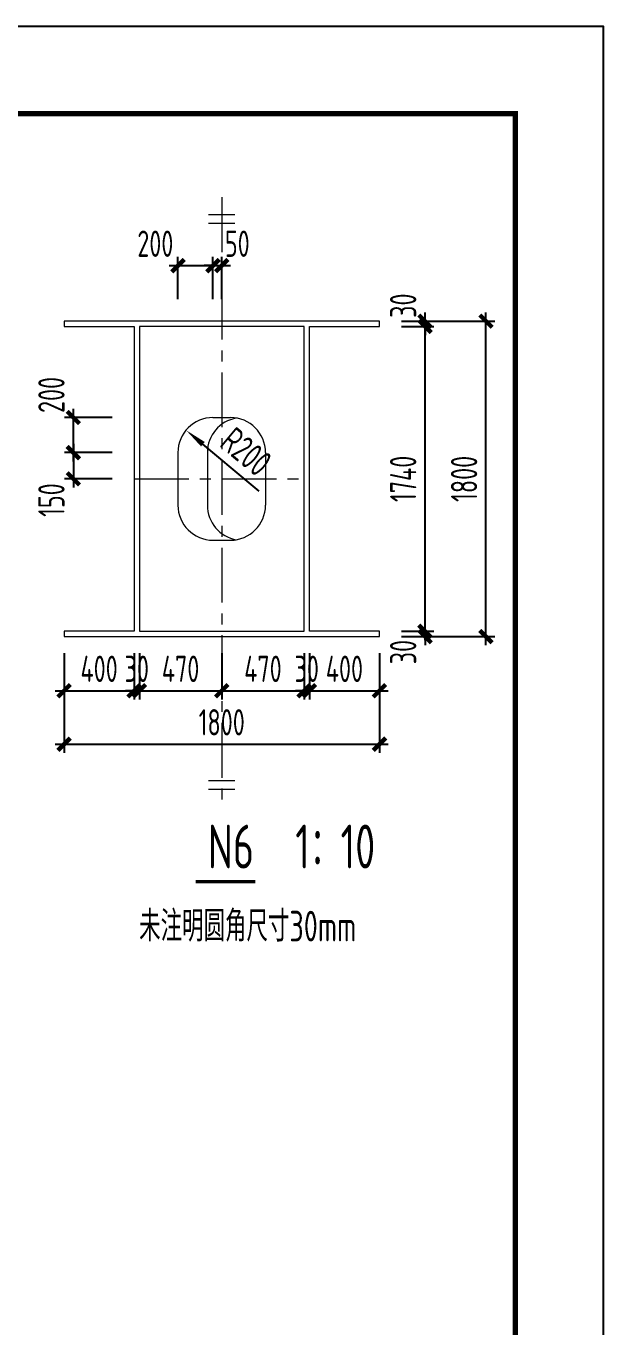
# Model space of a CAD drawing. Extents: x -2876908 to 633791, y -1383861 to 872234.
# Drawn here: x -402532 to -369604, y -358370 to -284120 of the extents above; entities that cross this region are included whole.
import ezdxf
from ezdxf.enums import TextEntityAlignment as Align

# ---------------------------------------------------------------- set-up
doc = ezdxf.new("R2010")
doc.units = 0
doc.header["$LTSCALE"] = 5
doc.header["$MEASUREMENT"] = 0
doc.linetypes.add('CENTER', pattern=[2, 1.25, -0.25, 0.25, -0.25])
doc.layers.get('0').update_dxf_attribs({"linetype": 'CONTINUOUS', "lineweight": 25})
doc.layers.get('DEFPOINTS').update_dxf_attribs({"color": 35, "linetype": 'CONTINUOUS', "lineweight": 13})
for name, color, linetype, lineweight in [('1粗实线', 1, 'CONTINUOUS', 30), ('3中心线', 6, 'CENTER', 18), ('5标注', 3, 'CONTINUOUS', 15), ('6文本', 7, 'CONTINUOUS', 15), ('8轮廓线', 4, 'CONTINUOUS', 15), ('DIM', 3, 'CONTINUOUS', 0), ('HFZT', 5, 'CONTINUOUS', 15), ('THIN', 7, 'CONTINUOUS', 0)]:
    doc.layers.add(name, color=color, linetype=linetype, lineweight=lineweight)
doc.layers.add('M_Dim', color=3, linetype='CONTINUOUS')
doc.styles.add('TSSD_Dimension', font='tssdeng.shx', dxfattribs={"width": 0.7, "bigfont": 'hztxt.shx'})
doc.styles.add('TSSD_NORM', font='tssdeng.shx', dxfattribs={"width": 0.7, "bigfont": 'hztxt.shx'})
doc.dimstyles.new('TSAN_100_100', dxfattribs={"dimtxt": 300, "dimasz": 100, "dimexe": 100, "dimexo": 250, "dimgap": 100, "dimtad": 2, "dimzin": 0, "dimdsep": 46, "dimtxsty": 'TSSD_Dimension', "dimblk": 'CLOSEDBLANK', "dimblk1": 'CLOSEDBLANK', "dimblk2": 'CLOSEDBLANK', "dimcen": 0, "dimdle": 100, "dimclrt": 7, "dimadec": 0, "dimazin": 0, "dimtfac": 1, "dimtdec": 0, "dimtix": 1, "dimtmove": 2, "dimatfit": 3, "dimldrblk": 'CLOSEDBLANK', "dimfxl": 1, "dimtolj": 1, "dimtzin": 0, "dimarcsym": 0})
doc.dimstyles.new('TSSD_100_100', dxfattribs={"dimtxt": 300, "dimasz": 100, "dimexe": 100, "dimexo": 250, "dimgap": 100, "dimtad": 1, "dimdec": 0, "dimzin": 0, "dimdsep": 46, "dimtxsty": 'TSSD_Dimension', "dimblk": 'ARCHTICK', "dimblk1": 'ARCHTICK', "dimblk2": 'ARCHTICK', "dimcen": 0, "dimdle": 100, "dimclrt": 7, "dimadec": 0, "dimazin": 0, "dimtfac": 1, "dimtdec": 0, "dimtix": 1, "dimtmove": 2, "dimatfit": 3, "dimfxl": 1, "dimtolj": 1, "dimtzin": 0, "dimarcsym": 0})

# ---------------------------------------------------------------- blocks, each defined once
blk = doc.blocks.new('施工设计图框')
at = {"color": 7, "linetype": 'Continuous'}
blk.add_lwpolyline([(-395.5, -13.5), (-395.5, 283.5), (24.5, 283.5), (24.5, -13.5), (-395.5, -13.5)], dxfattribs=at)
at = {"layer": '1粗实线', "color": 7, "linetype": 'Continuous', "const_width": 0.6}
blk.add_lwpolyline([(-370.5, -3.5), (-370.5, 273.5), (14.5, 273.5), (14.5, -3.5), (-370.5, -3.5)], dxfattribs=at)
at = {"layer": 'HFZT', "color": 2, "style": 'TSSD_NORM', "width": 0.7}
for tag, height, p in [('比例尺', 2.5, (7.25, 17.5)), ('图号', 2.5, (-20.49, 3.5)), ('日期', 2.5, (7.25, 3.5)), ('图名', 4, (-76.24, 0.75))]:
    blk.add_attdef(tag, text='', height=height, dxfattribs=at).set_placement(p, align=Align.MIDDLE)
blk = doc.blocks.new('_ClosedBlank')
at = {"color": 0}
blk.add_lwpolyline([(0, 0, 0, 0.658, 0), (-2.5, 0, 0.658, 0.658, 0)], format="xyseb", dxfattribs=at)
blk = doc.blocks.new('*D475')
at = {"layer": 'DEFPOINTS', "color": 0, "transparency": 16777216}
for p in [(-393398, -307187), (-391861, -308466)]:
    blk.add_point(p, dxfattribs=at)
at = {"layer": 'DIM', "color": 0, "lineweight": -2, "transparency": 16777216}
blk.add_line((-389223, -310662), (-393014, -307507), dxfattribs=at)
at = {"layer": 'DIM', "color": 0, "lineweight": -2, "transparency": 16777216, "xscale": 500, "yscale": 500, "zscale": 500, "rotation": 140.2271667922705}
blk.add_blockref('_ClosedBlank', (-393398, -307187), dxfattribs=at)
at = {"layer": 'DIM', "color": 7, "transparency": 16777216, "insert": (-389971, -308413), "char_height": 1500, "attachment_point": 5, "rotation": 320.22717, "style": 'TSSD_Dimension'}
blk.add_mtext('\\A1;R200', dxfattribs=at)
blk = doc.blocks.new('_ArchTick')
at = {"color": 0, "linetype": 'ByBlock', "const_width": 0.5}
blk.add_lwpolyline([(-0.71, -0.71), (0.71, 0.71)], dxfattribs=at)
blk = doc.blocks.new('*D476')
at = {"layer": 'DEFPOINTS', "color": 0, "transparency": 16777216}
for p in [(-400361, -318666), (-396361, -318666), (-396361, -322058)]:
    blk.add_point(p, dxfattribs=at)
at = {"layer": 'DIM', "color": 0, "lineweight": -2, "transparency": 16777216}
for p, q in [((-400361, -319916), (-400361, -322558)), ((-396361, -319916), (-396361, -322558)), ((-400861, -322058), (-395861, -322058))]:
    blk.add_line(p, q, dxfattribs=at)
at = {"layer": 'DIM', "color": 0, "lineweight": -2, "transparency": 16777216, "xscale": 500, "yscale": 500, "zscale": 500, "rotation": 180}
blk.add_blockref('_ArchTick', (-400361, -322058), dxfattribs=at)
at = {"layer": 'DIM', "color": 0, "lineweight": -2, "transparency": 16777216, "xscale": 500, "yscale": 500, "zscale": 500}
blk.add_blockref('_ArchTick', (-396361, -322058), dxfattribs=at)
at = {"layer": 'DIM', "color": 7, "transparency": 16777216, "insert": (-398361, -320808), "char_height": 1500, "attachment_point": 5, "style": 'TSSD_Dimension'}
blk.add_mtext('\\A1;400', dxfattribs=at)
blk = doc.blocks.new('*D477')
at = {"layer": 'DEFPOINTS', "color": 0, "transparency": 16777216}
for p in [(-396361, -318666), (-396061, -318666), (-396061, -322058)]:
    blk.add_point(p, dxfattribs=at)
at = {"layer": 'DIM', "color": 0, "lineweight": -2, "transparency": 16777216}
for p, q in [((-396361, -319916), (-396361, -322558)), ((-396061, -319916), (-396061, -322558)), ((-396361, -322058), (-396861, -322058)), ((-396361, -322058), (-396061, -322058)), ((-396061, -322058), (-395561, -322058))]:
    blk.add_line(p, q, dxfattribs=at)
at = {"layer": 'DIM', "color": 0, "lineweight": -2, "transparency": 16777216, "xscale": 500, "yscale": 500, "zscale": 500}
blk.add_blockref('_ArchTick', (-396361, -322058), dxfattribs=at)
at = {"layer": 'DIM', "color": 0, "lineweight": -2, "transparency": 16777216, "xscale": 500, "yscale": 500, "zscale": 500, "rotation": 180}
blk.add_blockref('_ArchTick', (-396061, -322058), dxfattribs=at)
at = {"layer": 'DIM', "color": 7, "transparency": 16777216, "insert": (-396211, -320808), "char_height": 1500, "attachment_point": 5, "style": 'TSSD_Dimension'}
blk.add_mtext('\\A1;30', dxfattribs=at)
blk = doc.blocks.new('*D478')
at = {"layer": 'DEFPOINTS', "color": 0, "transparency": 16777216}
for p in [(-396061, -318666), (-391361, -318666), (-391361, -322058)]:
    blk.add_point(p, dxfattribs=at)
at = {"layer": 'DIM', "color": 0, "lineweight": -2, "transparency": 16777216}
for p, q in [((-396061, -319916), (-396061, -322558)), ((-391361, -319916), (-391361, -322558)), ((-396561, -322058), (-390861, -322058))]:
    blk.add_line(p, q, dxfattribs=at)
at = {"layer": 'DIM', "color": 0, "lineweight": -2, "transparency": 16777216, "xscale": 500, "yscale": 500, "zscale": 500, "rotation": 180}
blk.add_blockref('_ArchTick', (-396061, -322058), dxfattribs=at)
at = {"layer": 'DIM', "color": 0, "lineweight": -2, "transparency": 16777216, "xscale": 500, "yscale": 500, "zscale": 500}
blk.add_blockref('_ArchTick', (-391361, -322058), dxfattribs=at)
at = {"layer": 'DIM', "color": 7, "transparency": 16777216, "insert": (-393711, -320808), "char_height": 1500, "attachment_point": 5, "style": 'TSSD_Dimension'}
blk.add_mtext('\\A1;470', dxfattribs=at)
blk = doc.blocks.new('*D479')
at = {"layer": 'DEFPOINTS', "color": 0, "transparency": 16777216}
for p in [(-391361, -318666), (-386661, -318666), (-386661, -322058)]:
    blk.add_point(p, dxfattribs=at)
at = {"layer": 'DIM', "color": 0, "lineweight": -2, "transparency": 16777216}
for p, q in [((-391361, -319916), (-391361, -322558)), ((-386661, -319916), (-386661, -322558)), ((-391861, -322058), (-386161, -322058))]:
    blk.add_line(p, q, dxfattribs=at)
at = {"layer": 'DIM', "color": 0, "lineweight": -2, "transparency": 16777216, "xscale": 500, "yscale": 500, "zscale": 500, "rotation": 180}
blk.add_blockref('_ArchTick', (-391361, -322058), dxfattribs=at)
at = {"layer": 'DIM', "color": 0, "lineweight": -2, "transparency": 16777216, "xscale": 500, "yscale": 500, "zscale": 500}
blk.add_blockref('_ArchTick', (-386661, -322058), dxfattribs=at)
at = {"layer": 'DIM', "color": 7, "transparency": 16777216, "insert": (-389011, -320808), "char_height": 1500, "attachment_point": 5, "style": 'TSSD_Dimension'}
blk.add_mtext('\\A1;470', dxfattribs=at)
blk = doc.blocks.new('*D480')
at = {"layer": 'DEFPOINTS', "color": 0, "transparency": 16777216}
for p in [(-386661, -318666), (-386361, -318666), (-386361, -322058)]:
    blk.add_point(p, dxfattribs=at)
at = {"layer": 'DIM', "color": 0, "lineweight": -2, "transparency": 16777216}
for p, q in [((-386661, -319916), (-386661, -322558)), ((-386361, -319916), (-386361, -322558)), ((-386661, -322058), (-387161, -322058)), ((-386661, -322058), (-386361, -322058)), ((-386361, -322058), (-385861, -322058))]:
    blk.add_line(p, q, dxfattribs=at)
at = {"layer": 'DIM', "color": 0, "lineweight": -2, "transparency": 16777216, "xscale": 500, "yscale": 500, "zscale": 500}
blk.add_blockref('_ArchTick', (-386661, -322058), dxfattribs=at)
at = {"layer": 'DIM', "color": 0, "lineweight": -2, "transparency": 16777216, "xscale": 500, "yscale": 500, "zscale": 500, "rotation": 180}
blk.add_blockref('_ArchTick', (-386361, -322058), dxfattribs=at)
at = {"layer": 'DIM', "color": 7, "transparency": 16777216, "insert": (-386511, -320808), "char_height": 1500, "attachment_point": 5, "style": 'TSSD_Dimension'}
blk.add_mtext('\\A1;30', dxfattribs=at)
blk = doc.blocks.new('*D481')
at = {"layer": 'DEFPOINTS', "color": 0, "transparency": 16777216}
for p in [(-386361, -318666), (-382361, -318666), (-382361, -322058)]:
    blk.add_point(p, dxfattribs=at)
at = {"layer": 'DIM', "color": 0, "lineweight": -2, "transparency": 16777216}
for p, q in [((-386361, -319916), (-386361, -322558)), ((-382361, -319916), (-382361, -322558)), ((-386861, -322058), (-381861, -322058))]:
    blk.add_line(p, q, dxfattribs=at)
at = {"layer": 'DIM', "color": 0, "lineweight": -2, "transparency": 16777216, "xscale": 500, "yscale": 500, "zscale": 500, "rotation": 180}
blk.add_blockref('_ArchTick', (-386361, -322058), dxfattribs=at)
at = {"layer": 'DIM', "color": 0, "lineweight": -2, "transparency": 16777216, "xscale": 500, "yscale": 500, "zscale": 500}
blk.add_blockref('_ArchTick', (-382361, -322058), dxfattribs=at)
at = {"layer": 'DIM', "color": 7, "transparency": 16777216, "insert": (-384361, -320808), "char_height": 1500, "attachment_point": 5, "style": 'TSSD_Dimension'}
blk.add_mtext('\\A1;400', dxfattribs=at)
blk = doc.blocks.new('*D482')
at = {"layer": 'DEFPOINTS', "color": 0, "transparency": 16777216}
for p in [(-400361, -318966), (-382361, -318966), (-382361, -325108)]:
    blk.add_point(p, dxfattribs=at)
at = {"layer": 'DIM', "color": 0, "lineweight": -2, "transparency": 16777216}
for p, q in [((-400361, -320216), (-400361, -325608)), ((-382361, -320216), (-382361, -325608)), ((-400861, -325108), (-381861, -325108))]:
    blk.add_line(p, q, dxfattribs=at)
at = {"layer": 'DIM', "color": 0, "lineweight": -2, "transparency": 16777216, "xscale": 500, "yscale": 500, "zscale": 500, "rotation": 180}
blk.add_blockref('_ArchTick', (-400361, -325108), dxfattribs=at)
at = {"layer": 'DIM', "color": 0, "lineweight": -2, "transparency": 16777216, "xscale": 500, "yscale": 500, "zscale": 500}
blk.add_blockref('_ArchTick', (-382361, -325108), dxfattribs=at)
at = {"layer": 'DIM', "color": 7, "transparency": 16777216, "insert": (-391361, -323858), "char_height": 1500, "attachment_point": 5, "style": 'TSSD_Dimension'}
blk.add_mtext('\\A1;1800', dxfattribs=at)
blk = doc.blocks.new('*D483')
at = {"layer": 'DEFPOINTS', "color": 0, "transparency": 16777216}
for p in [(-382361, -318666), (-382361, -318966), (-379758, -318666)]:
    blk.add_point(p, dxfattribs=at)
at = {"layer": 'DIM', "color": 0, "lineweight": -2, "transparency": 16777216}
for p, q in [((-379758, -318666), (-379758, -318166)), ((-381111, -318666), (-379258, -318666)), ((-381111, -318966), (-379258, -318966)), ((-379758, -318966), (-379758, -318666)), ((-379758, -318966), (-379758, -319466))]:
    blk.add_line(p, q, dxfattribs=at)
at = {"layer": 'DIM', "color": 0, "lineweight": -2, "transparency": 16777216, "xscale": 500, "yscale": 500, "zscale": 500}
for p, rotation in [((-379758, -318666), 270), ((-379758, -318966), 90)]:
    blk.add_blockref('_ArchTick', p, dxfattribs=dict(at, rotation=rotation))
at = {"layer": 'DIM', "color": 7, "transparency": 16777216, "insert": (-381008, -319853), "char_height": 1500, "attachment_point": 5, "rotation": 90, "style": 'TSSD_Dimension'}
blk.add_mtext('\\A1;30', dxfattribs=at)
blk = doc.blocks.new('*D484')
at = {"layer": 'DEFPOINTS', "color": 0, "transparency": 16777216}
for p in [(-382361, -301266), (-379758, -301266), (-382361, -318666)]:
    blk.add_point(p, dxfattribs=at)
at = {"layer": 'DIM', "color": 0, "lineweight": -2, "transparency": 16777216}
for p, q in [((-381111, -301266), (-379258, -301266)), ((-379758, -319166), (-379758, -300766)), ((-381111, -318666), (-379258, -318666))]:
    blk.add_line(p, q, dxfattribs=at)
at = {"layer": 'DIM', "color": 0, "lineweight": -2, "transparency": 16777216, "xscale": 500, "yscale": 500, "zscale": 500}
for p, rotation in [((-379758, -301266), 90), ((-379758, -318666), 270)]:
    blk.add_blockref('_ArchTick', p, dxfattribs=dict(at, rotation=rotation))
at = {"layer": 'DIM', "color": 7, "transparency": 16777216, "insert": (-381008, -309966), "char_height": 1500, "attachment_point": 5, "rotation": 90, "style": 'TSSD_Dimension'}
blk.add_mtext('\\A1;1740', dxfattribs=at)
blk = doc.blocks.new('*D485')
at = {"layer": 'DEFPOINTS', "color": 0, "transparency": 16777216}
for p in [(-382361, -300966), (-382361, -301266), (-379758, -300966)]:
    blk.add_point(p, dxfattribs=at)
at = {"layer": 'DIM', "color": 0, "lineweight": -2, "transparency": 16777216}
for p, q in [((-379758, -300966), (-379758, -300466)), ((-381111, -300966), (-379258, -300966)), ((-381111, -301266), (-379258, -301266)), ((-379758, -301266), (-379758, -300966)), ((-379758, -301266), (-379758, -301766))]:
    blk.add_line(p, q, dxfattribs=at)
at = {"layer": 'DIM', "color": 0, "lineweight": -2, "transparency": 16777216, "xscale": 500, "yscale": 500, "zscale": 500}
for p, rotation in [((-379758, -300966), 270), ((-379758, -301266), 90)]:
    blk.add_blockref('_ArchTick', p, dxfattribs=dict(at, rotation=rotation))
at = {"layer": 'DIM', "color": 7, "transparency": 16777216, "insert": (-381008, -300080), "char_height": 1500, "attachment_point": 5, "rotation": 90, "style": 'TSSD_Dimension'}
blk.add_mtext('\\A1;30', dxfattribs=at)
blk = doc.blocks.new('*D486')
at = {"layer": 'DEFPOINTS', "color": 0, "transparency": 16777216}
for p in [(-382361, -300966), (-376281, -300966), (-382361, -318966)]:
    blk.add_point(p, dxfattribs=at)
at = {"layer": 'DIM', "color": 0, "lineweight": -2, "transparency": 16777216}
for p, q in [((-376281, -319466), (-376281, -300466)), ((-381111, -300966), (-375781, -300966)), ((-381111, -318966), (-375781, -318966))]:
    blk.add_line(p, q, dxfattribs=at)
at = {"layer": 'DIM', "color": 0, "lineweight": -2, "transparency": 16777216, "xscale": 500, "yscale": 500, "zscale": 500}
for p, rotation in [((-376281, -300966), 90), ((-376281, -318966), 270)]:
    blk.add_blockref('_ArchTick', p, dxfattribs=dict(at, rotation=rotation))
at = {"layer": 'DIM', "color": 7, "transparency": 16777216, "insert": (-377531, -309966), "char_height": 1500, "attachment_point": 5, "rotation": 90, "style": 'TSSD_Dimension'}
blk.add_mtext('\\A1;1800', dxfattribs=at)
blk = doc.blocks.new('*D487')
at = {"layer": 'DEFPOINTS', "color": 0, "transparency": 16777216}
for p in [(-391861, -297795), (-393861, -300966), (-391861, -300966)]:
    blk.add_point(p, dxfattribs=at)
at = {"layer": 'DIM', "color": 0, "lineweight": -2, "transparency": 16777216}
for p, q in [((-393861, -299716), (-393861, -297295)), ((-391861, -299716), (-391861, -297295)), ((-394361, -297795), (-391361, -297795))]:
    blk.add_line(p, q, dxfattribs=at)
at = {"layer": 'DIM', "color": 0, "lineweight": -2, "transparency": 16777216, "xscale": 500, "yscale": 500, "zscale": 500, "rotation": 180}
blk.add_blockref('_ArchTick', (-393861, -297795), dxfattribs=at)
at = {"layer": 'DIM', "color": 0, "lineweight": -2, "transparency": 16777216, "xscale": 500, "yscale": 500, "zscale": 500}
blk.add_blockref('_ArchTick', (-391861, -297795), dxfattribs=at)
at = {"layer": 'DIM', "color": 7, "transparency": 16777216, "insert": (-395152, -296545), "char_height": 1500, "attachment_point": 5, "style": 'TSSD_Dimension'}
blk.add_mtext('\\A1;200', dxfattribs=at)
blk = doc.blocks.new('*D488')
at = {"layer": 'DEFPOINTS', "color": 0, "transparency": 16777216}
for p in [(-391361, -297795), (-391861, -300966), (-391361, -300966)]:
    blk.add_point(p, dxfattribs=at)
at = {"layer": 'DIM', "color": 0, "lineweight": -2, "transparency": 16777216}
for p, q in [((-391861, -299716), (-391861, -297295)), ((-391361, -299716), (-391361, -297295)), ((-391861, -297795), (-392361, -297795)), ((-391861, -297795), (-391361, -297795)), ((-391361, -297795), (-390861, -297795))]:
    blk.add_line(p, q, dxfattribs=at)
at = {"layer": 'DIM', "color": 0, "lineweight": -2, "transparency": 16777216, "xscale": 500, "yscale": 500, "zscale": 500}
blk.add_blockref('_ArchTick', (-391861, -297795), dxfattribs=at)
at = {"layer": 'DIM', "color": 0, "lineweight": -2, "transparency": 16777216, "xscale": 500, "yscale": 500, "zscale": 500, "rotation": 180}
blk.add_blockref('_ArchTick', (-391361, -297795), dxfattribs=at)
at = {"layer": 'DIM', "color": 7, "transparency": 16777216, "insert": (-390475, -296545), "char_height": 1500, "attachment_point": 5, "style": 'TSSD_Dimension'}
blk.add_mtext('\\A1;50', dxfattribs=at)
blk = doc.blocks.new('*D489')
at = {"layer": 'DEFPOINTS', "color": 0, "transparency": 16777216}
for p in [(-399832, -306466), (-396361, -306466), (-396361, -308466)]:
    blk.add_point(p, dxfattribs=at)
at = {"layer": 'DIM', "color": 0, "lineweight": -2, "transparency": 16777216}
for p, q in [((-397611, -306466), (-400332, -306466)), ((-399832, -308966), (-399832, -305966)), ((-397611, -308466), (-400332, -308466))]:
    blk.add_line(p, q, dxfattribs=at)
at = {"layer": 'DIM', "color": 0, "lineweight": -2, "transparency": 16777216, "xscale": 500, "yscale": 500, "zscale": 500}
for p, rotation in [((-399832, -306466), 90), ((-399832, -308466), 270)]:
    blk.add_blockref('_ArchTick', p, dxfattribs=dict(at, rotation=rotation))
at = {"layer": 'DIM', "color": 7, "transparency": 16777216, "insert": (-401082, -305176), "char_height": 1500, "attachment_point": 5, "rotation": 90, "style": 'TSSD_Dimension'}
blk.add_mtext('\\A1;200', dxfattribs=at)
blk = doc.blocks.new('*D490')
at = {"layer": 'DEFPOINTS', "color": 0, "transparency": 16777216}
for p in [(-396361, -308466), (-399832, -309966), (-396361, -309966)]:
    blk.add_point(p, dxfattribs=at)
at = {"layer": 'DIM', "color": 0, "lineweight": -2, "transparency": 16777216}
for p, q in [((-399832, -307966), (-399832, -310466)), ((-397611, -308466), (-400332, -308466)), ((-397611, -309966), (-400332, -309966))]:
    blk.add_line(p, q, dxfattribs=at)
at = {"layer": 'DIM', "color": 0, "lineweight": -2, "transparency": 16777216, "xscale": 500, "yscale": 500, "zscale": 500}
for p, rotation in [((-399832, -308466), 90), ((-399832, -309966), 270)]:
    blk.add_blockref('_ArchTick', p, dxfattribs=dict(at, rotation=rotation))
at = {"layer": 'DIM', "color": 7, "transparency": 16777216, "insert": (-401082, -311176), "char_height": 1500, "attachment_point": 5, "rotation": 90, "style": 'TSSD_Dimension'}
blk.add_mtext('\\A1;150', dxfattribs=at)

msp = doc.modelspace()

# ---------------------------------------------------------------- linework, layer by layer
at = {"layer": '3中心线', "ltscale": 500}
for p, q in [((-391361.205, -293894.908), (-391361.205, -328697.793)), ((-396361.205, -309966.236), (-386361.205, -309966.236))]:
    msp.add_line(p, q, dxfattribs=at)
at = {"layer": '8轮廓线'}
for p, q in [((-391861.205, -306466.236), (-390861.205, -306466.236)), ((-393861.205, -308466.236), (-393861.205, -311466.236)), ((-392184.1, -308466.236), (-392184.1, -311466.236)), ((-388861.205, -308466.236), (-388861.205, -311466.236)), ((-391861.205, -313466.236), (-390861.205, -313466.236))]:
    msp.add_line(p, q, dxfattribs=at)
for points in [[(-400361.205, -318966.236), (-382361.205, -318966.236), (-382361.205, -318666.236), (-386361.205, -318666.236), (-386361.205, -301266.236), (-382361.205, -301266.236), (-382361.205, -300966.236), (-400361.205, -300966.236), (-400361.205, -301266.236), (-396361.205, -301266.236), (-396361.205, -318666.236), (-400361.205, -318666.236)], [(-396061.205, -318666.236), (-386661.205, -318666.236), (-386661.205, -301266.236), (-396061.205, -301266.236)]]:
    msp.add_lwpolyline(points, close=True, dxfattribs=at)
for centre, start, end in [((-391861.205, -308466.236), 90, 180), ((-390184.1, -308466.236), 99.74573428, 180), ((-390861.205, -308466.236), 0, 90), ((-391861.205, -311466.236), 180, 270), ((-390184.1, -311466.236), 180, 260.25426572), ((-390861.205, -311466.236), 270, 0)]:
    msp.add_arc(centre, 2000, start, end, dxfattribs=at)
at = {"layer": 'M_Dim'}
msp.add_lwpolyline([(-392849.906, -332953.157, 200, 200, 0), (-389438.948, -332953.157, 200, 200, 0)], format="xyseb", dxfattribs=at)
at = {"layer": 'THIN'}
for p, q in [((-390611.205, -294894.908), (-392111.205, -294894.908)), ((-390611.205, -295394.908), (-392111.205, -295394.908)), ((-390611.205, -327197.793), (-392111.205, -327197.793)), ((-390611.205, -327697.793), (-392111.205, -327697.793))]:
    msp.add_line(p, q, dxfattribs=at)

# ---------------------------------------------------------------- block references
at = {"xscale": 500, "yscale": 500, "zscale": 500}
msp.add_blockref('施工设计图框', (-381851.363, -425870.02), dxfattribs=at)

# ---------------------------------------------------------------- texts
at = {"layer": '5标注', "color": 7, "style": 'TSSD_NORM', "width": 0.7}
msp.add_text('未注明圆角尺寸30mm', height=1750, dxfattribs=at).set_placement((-389877.637, -335406.751), align=Align.MIDDLE)
at = {"layer": '6文本', "style": 'TSSD_NORM', "width": 0.7}
for s, p in [('N6', (-390839.47, -330949.951)), ('1：10', (-384883.077, -330949.951))]:
    msp.add_text(s, height=2500, dxfattribs=at).set_placement(p, align=Align.MIDDLE)

# ---------------------------------------------------------------- dimensions: what is measured, and where the dimension line sits
at = {"layer": 'DIM'}
for base, p1, p2, picture, middle in [((-391861.206, -297795.228), (-393861.205, -300966.236), (-391861.206, -300966.236), '*D487', (-395151.589, -296545.228)), ((-391361.205, -297795.228), (-391861.206, -300966.236), (-391361.205, -300966.236), '*D488', (-390474.666, -296545.228))]:
    dim = msp.add_linear_dim(base=base, p1=p1, p2=p2, dimstyle='TSSD_100_100', override={"dimtxt": 1500, "dimasz": 500, "dimexe": 500, "dimexo": 1250, "dimgap": 500, "dimlfac": 0.1, "dimdle": 500}, dxfattribs=at)
    dim.commit()
    dim.dimension.update_dxf_attribs({"geometry": picture, "text_midpoint": middle, "dimtype": 160})
for base, p1, p2, picture, middle in [((-379758.217, -300966.236), (-382361.205, -301266.236), (-382361.205, -300966.236), '*D485', (-381008.217, -300079.698)), ((-399831.986, -306466.236), (-396361.205, -308466.236), (-396361.205, -306466.236), '*D489', (-401081.986, -305175.852)), ((-399831.986, -309966.236), (-396361.205, -308466.236), (-396361.205, -309966.236), '*D490', (-401081.986, -311175.852)), ((-379758.217, -318666.236), (-382361.205, -318966.236), (-382361.205, -318666.236), '*D483', (-381008.217, -319852.775))]:
    dim = msp.add_linear_dim(base=base, p1=p1, p2=p2, angle=90, dimstyle='TSSD_100_100', override={"dimtxt": 1500, "dimasz": 500, "dimexe": 500, "dimexo": 1250, "dimgap": 500, "dimlfac": 0.1, "dimdle": 500}, dxfattribs=at)
    dim.commit()
    dim.dimension.update_dxf_attribs({"geometry": picture, "text_midpoint": middle, "dimtype": 160})
for base, p1, p2, picture, middle in [((-376280.696, -300966.236), (-382361.205, -318966.236), (-382361.205, -300966.236), '*D486', (-377530.696, -309966.236)), ((-379758.217, -301266.236), (-382361.205, -318666.236), (-382361.205, -301266.236), '*D484', (-381008.217, -309966.236))]:
    dim = msp.add_linear_dim(base=base, p1=p1, p2=p2, angle=90, dimstyle='TSSD_100_100', override={"dimtxt": 1500, "dimasz": 500, "dimexe": 500, "dimexo": 1250, "dimgap": 500, "dimlfac": 0.1, "dimdle": 500}, dxfattribs=at)
    dim.commit()
    dim.dimension.update_dxf_attribs({"geometry": picture, "text_midpoint": middle})
dim = msp.add_radius_dim(center=(-391861.205, -308466.236), mpoint=(-393398.378, -307186.745), dimstyle='TSAN_100_100', override={"dimtxt": 1500, "dimasz": 500, "dimexe": 500, "dimexo": 1250, "dimgap": 500, "dimdec": 0, "dimlfac": 0.1, "dimtix": 0, "dimtofl": 0, "dimtmove": 0}, dxfattribs=at)
dim.commit()
dim.dimension.update_dxf_attribs({"geometry": '*D475', "text_midpoint": (-390771.141, -309373.567), "dimtype": 164})
for base, p1, p2, picture, middle in [((-396361.205, -322058.418), (-400361.205, -318666.236), (-396361.205, -318666.236), '*D476', (-398361.205, -320808.418)), ((-382361.205, -325107.566), (-400361.205, -318966.236), (-382361.205, -318966.236), '*D482', (-391361.205, -323857.566)), ((-396061.205, -322058.418), (-396361.205, -318666.236), (-396061.205, -318666.236), '*D477', (-396211.205, -320808.418)), ((-391361.205, -322058.418), (-396061.205, -318666.236), (-391361.205, -318666.236), '*D478', (-393711.205, -320808.418)), ((-386661.205, -322058.418), (-391361.205, -318666.236), (-386661.205, -318666.236), '*D479', (-389011.205, -320808.418)), ((-386361.205, -322058.418), (-386661.205, -318666.236), (-386361.205, -318666.236), '*D480', (-386511.205, -320808.418)), ((-382361.205, -322058.418), (-386361.205, -318666.236), (-382361.205, -318666.236), '*D481', (-384361.205, -320808.418))]:
    dim = msp.add_linear_dim(base=base, p1=p1, p2=p2, dimstyle='TSSD_100_100', override={"dimtxt": 1500, "dimasz": 500, "dimexe": 500, "dimexo": 1250, "dimgap": 500, "dimlfac": 0.1, "dimdle": 500}, dxfattribs=at)
    dim.commit()
    dim.dimension.update_dxf_attribs({"geometry": picture, "text_midpoint": middle})

doc.saveas('drawing.dxf')
